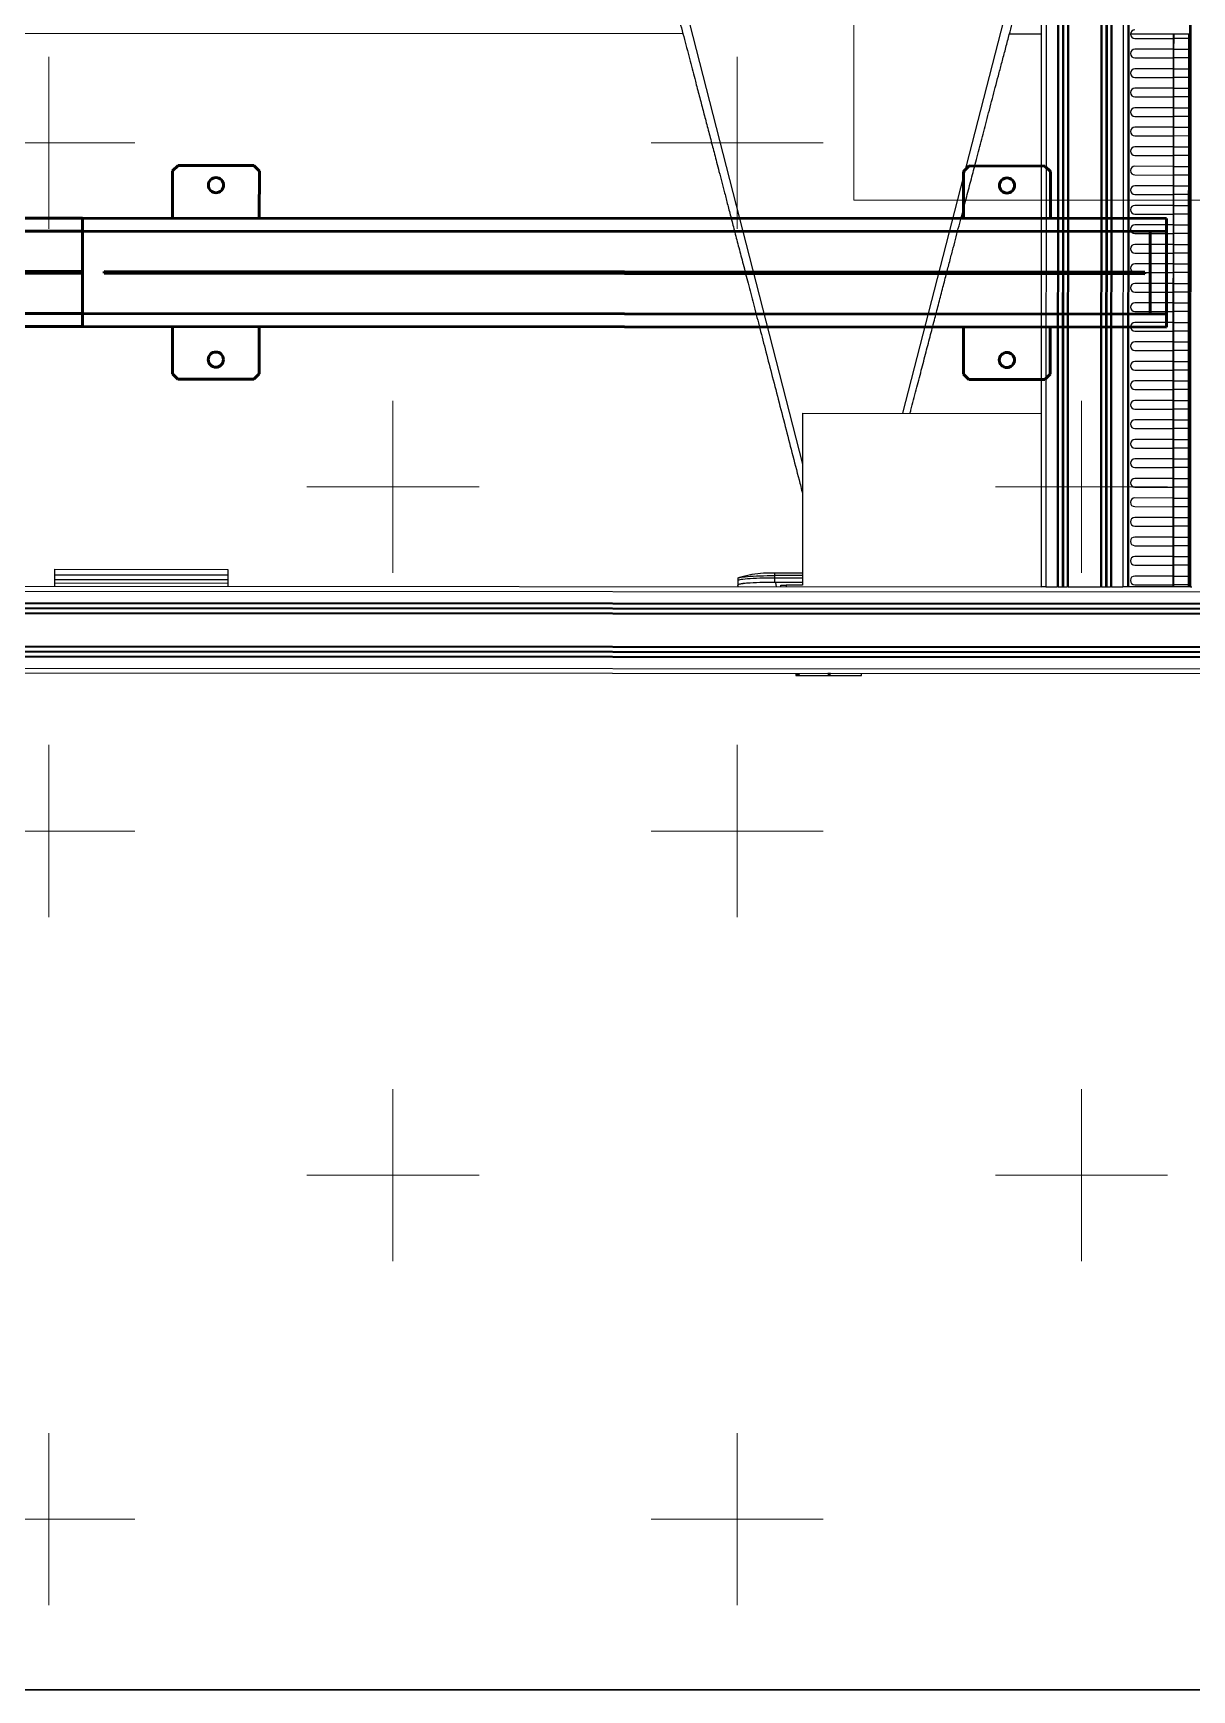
# Model space of a CAD drawing. Header units: millimetres. Extents: x 845401 to 948039, y 511594 to 550263.
# Drawn here: x 920748 to 921817, y 534438 to 535966 of the extents above; entities that cross this region are included whole.
import ezdxf

# ---------------------------------------------------------------- set-up
doc = ezdxf.new("R2010")
doc.units = ezdxf.units.MM
doc.layers.add('00', color=7, linetype='Continuous')
for name, color, linetype, lineweight in [('A-剖-0.10mm.......SECT-L01', 255, 'Continuous', 18), ('可见 (ISO)', 7, 'Continuous', 50), ('物流设备', 7, 'Continuous', 5), ('粗实线', 7, 'Continuous', 30)]:
    doc.layers.add(name, color=color, linetype=linetype, lineweight=lineweight)

# ---------------------------------------------------------------- blocks, each defined once
blk = doc.blocks.new('*U100551')
at = {"color": 2}
blk.add_lwpolyline([(0, -630), (3411, -630), (3411, -830), (0, -830)], close=True, dxfattribs=at)
for tag, p in [('设备编号', (485.2, 55.3)), ('设备高度', (489.7, -155.6))]:
    blk.add_attdef(tag, p, '', height=100)
at = {"flags": 1}
blk.add_attdef('设备类型', (12414.7, -37.1), '', height=100, dxfattribs=at)
blk = doc.blocks.new('装车区五面扫俯视图20210323')
at = {"color": 7, "linetype": 'Continuous', "lineweight": 25}
for p, q in [((144184, 86474.9), (144184, 84114.9)), ((144188.5, 86474.9), (144188.5, 84114.9)), ((144198.9, 86474.9), (144198.9, 84114.9)), ((144199.9, 86474.9), (144199.9, 84114.9)), ((144203.5, 86474.9), (144203.5, 84114.9)), ((144204, 86474.9), (144204, 84114.9)), ((144204.6, 86474.9), (144204.6, 84114.9)), ((144208.1, 86474.9), (144208.1, 84114.9)), ((144209.1, 86474.9), (144209.1, 84114.9)), ((144238.9, 86474.9), (144238.9, 84114.9)), ((144239.9, 86474.9), (144239.9, 84114.9)), ((144243.5, 86474.9), (144243.5, 84114.9)), ((144244, 86474.9), (144244, 84114.9)), ((144244.6, 86474.9), (144244.6, 84114.9)), ((144248.1, 86474.9), (144248.1, 84114.9)), ((144249.1, 86474.9), (144249.1, 84114.9)), ((144259.5, 86474.9), (144259.5, 84114.9)), ((144264, 84114.9), (144264, 86474.9)), ((144264.8, 86474.9), (144264.8, 84114.9)), ((144321, 84114.9), (144321, 86474.9)), ((144321.8, 86474.9), (144321.8, 84114.9)), ((143804.8, 84848.2), (143964, 84227.9)), ((144184, 84773.4), (144056.1, 84274.9)), ((143853.5, 84624.9), (142524, 84624.9)), ((144184, 84624.9), (144154.6, 84624.9)), ((144321, 84624.9), (144266.4, 84624.9)), ((144320, 84620.9), (144320, 84624.9)), ((144270.4, 84620.9), (144305.9, 84620.9)), ((144305.9, 84610.9), (144270.4, 84610.9)), ((144305.9, 84610.9), (144305.9, 84620.9)), ((144305.9, 84620.9), (144306.1, 84620.9)), ((144306.1, 84610.9), (144305.9, 84610.9)), ((144306.1, 84620.9), (144306.1, 84610.9)), ((144320, 84620.9), (144306.1, 84620.9)), ((144306.1, 84610.9), (144320, 84610.9)), ((144320, 84610.9), (144320, 84620.9)), ((144321, 84620.9), (144320, 84620.9)), ((144320, 84602.9), (144320, 84610.9)), ((144320, 84610.9), (144321, 84610.9)), ((144270.4, 84602.9), (144305.9, 84602.9)), ((144305.9, 84592.9), (144270.4, 84592.9)), ((144305.9, 84592.9), (144305.9, 84602.9)), ((144305.9, 84602.9), (144306.1, 84602.9)), ((144306.1, 84592.9), (144305.9, 84592.9)), ((144306.1, 84602.9), (144306.1, 84592.9)), ((144320, 84602.9), (144306.1, 84602.9)), ((144306.1, 84592.9), (144320, 84592.9)), ((144320, 84592.9), (144320, 84602.9)), ((144321, 84602.9), (144320, 84602.9)), ((144320, 84584.9), (144320, 84592.9)), ((144320, 84592.9), (144321, 84592.9)), ((144270.4, 84584.9), (144305.9, 84584.9)), ((144305.9, 84574.9), (144305.9, 84584.9)), ((144305.9, 84584.9), (144306.1, 84584.9)), ((144306.1, 84584.9), (144306.1, 84574.9)), ((144320, 84584.9), (144306.1, 84584.9)), ((144320, 84574.9), (144320, 84584.9)), ((144321, 84584.9), (144320, 84584.9)), ((144305.9, 84574.9), (144270.4, 84574.9)), ((144270.4, 84566.9), (144305.9, 84566.9)), ((144306.1, 84574.9), (144305.9, 84574.9)), ((144305.9, 84556.9), (144305.9, 84566.9)), ((144305.9, 84566.9), (144306.1, 84566.9)), ((144306.1, 84574.9), (144320, 84574.9)), ((144306.1, 84566.9), (144306.1, 84556.9)), ((144320, 84566.9), (144306.1, 84566.9)), ((144320, 84566.9), (144320, 84574.9)), ((144320, 84574.9), (144321, 84574.9)), ((144320, 84556.9), (144320, 84566.9)), ((144321, 84566.9), (144320, 84566.9)), ((144305.9, 84556.9), (144270.4, 84556.9)), ((144270.4, 84548.9), (144305.9, 84548.9)), ((144306.1, 84556.9), (144305.9, 84556.9)), ((144305.9, 84538.9), (144305.9, 84548.9)), ((144305.9, 84548.9), (144306.1, 84548.9)), ((144306.1, 84556.9), (144320, 84556.9)), ((144306.1, 84548.9), (144306.1, 84538.9)), ((144320, 84548.9), (144306.1, 84548.9)), ((144320, 84548.9), (144320, 84556.9)), ((144320, 84556.9), (144321, 84556.9)), ((144320, 84538.9), (144320, 84548.9)), ((144321, 84548.9), (144320, 84548.9)), ((144305.9, 84538.9), (144270.4, 84538.9)), ((144270.4, 84530.9), (144305.9, 84530.9)), ((144306.1, 84538.9), (144305.9, 84538.9)), ((144305.9, 84520.9), (144305.9, 84530.9)), ((144305.9, 84530.9), (144306.1, 84530.9)), ((144306.1, 84538.9), (144320, 84538.9)), ((144306.1, 84530.9), (144306.1, 84520.9)), ((144320, 84530.9), (144306.1, 84530.9)), ((144320, 84530.9), (144320, 84538.9)), ((144320, 84538.9), (144321, 84538.9)), ((144320, 84520.9), (144320, 84530.9)), ((144321, 84530.9), (144320, 84530.9)), ((144305.9, 84520.9), (144270.4, 84520.9)), ((144306.1, 84520.9), (144305.9, 84520.9)), ((144306.1, 84520.9), (144320, 84520.9)), ((144320, 84512.9), (144320, 84520.9)), ((144320, 84520.9), (144321, 84520.9)), ((144270.4, 84512.9), (144305.9, 84512.9)), ((144305.9, 84502.9), (144270.4, 84502.9)), ((144305.9, 84502.9), (144305.9, 84512.9)), ((144305.9, 84512.9), (144306.1, 84512.9)), ((144306.1, 84502.9), (144305.9, 84502.9)), ((144306.1, 84512.9), (144306.1, 84502.9)), ((144320, 84512.9), (144306.1, 84512.9)), ((144306.1, 84502.9), (144320, 84502.9)), ((144320, 84502.9), (144320, 84512.9)), ((144321, 84512.9), (144320, 84512.9)), ((144320, 84494.9), (144320, 84502.9)), ((144320, 84502.9), (144321, 84502.9)), ((144270.4, 84494.9), (144305.9, 84494.9)), ((144305.9, 84484.9), (144270.4, 84484.9)), ((144305.9, 84484.9), (144305.9, 84494.9)), ((144305.9, 84494.9), (144306.1, 84494.9)), ((144306.1, 84484.9), (144305.9, 84484.9)), ((144306.1, 84494.9), (144306.1, 84484.9)), ((144320, 84494.9), (144306.1, 84494.9)), ((144306.1, 84484.9), (144320, 84484.9)), ((144320, 84484.9), (144320, 84494.9)), ((144321, 84494.9), (144320, 84494.9)), ((144320, 84476.9), (144320, 84484.9)), ((144320, 84484.9), (144321, 84484.9)), ((144270.4, 84476.9), (144305.9, 84476.9)), ((144305.9, 84466.9), (144305.9, 84476.9)), ((144305.9, 84476.9), (144306.1, 84476.9)), ((144306.1, 84476.9), (144306.1, 84466.9)), ((144320, 84476.9), (144306.1, 84476.9)), ((144320, 84466.9), (144320, 84476.9)), ((144321, 84476.9), (144320, 84476.9)), ((144305.9, 84466.9), (144270.4, 84466.9)), ((144270.4, 84458.9), (144305.9, 84458.9)), ((144306.1, 84466.9), (144305.9, 84466.9)), ((144305.9, 84448.9), (144305.9, 84458.9)), ((144305.9, 84458.9), (144306.1, 84458.9)), ((144306.1, 84466.9), (144320, 84466.9)), ((144306.1, 84458.9), (144306.1, 84448.9)), ((144320, 84458.9), (144306.1, 84458.9)), ((144320, 84458.9), (144320, 84466.9)), ((144320, 84466.9), (144321, 84466.9)), ((144320, 84448.9), (144320, 84458.9)), ((144321, 84458.9), (144320, 84458.9)), ((144305.9, 84448.9), (144270.4, 84448.9)), ((144270.4, 84440.9), (144305.9, 84440.9)), ((144306.1, 84448.9), (144305.9, 84448.9)), ((144305.9, 84430.9), (144305.9, 84440.9)), ((144305.9, 84440.9), (144306.1, 84440.9)), ((144306.1, 84448.9), (144320, 84448.9)), ((144306.1, 84440.9), (144306.1, 84430.9)), ((144320, 84440.9), (144306.1, 84440.9)), ((144320, 84440.9), (144320, 84448.9)), ((144320, 84448.9), (144321, 84448.9)), ((144320, 84430.9), (144320, 84440.9)), ((144321, 84440.9), (144320, 84440.9)), ((144305.9, 84430.9), (144270.4, 84430.9)), ((144270.4, 84422.9), (144305.9, 84422.9)), ((144306.1, 84430.9), (144305.9, 84430.9)), ((144305.9, 84412.9), (144305.9, 84422.9)), ((144305.9, 84422.9), (144306.1, 84422.9)), ((144306.1, 84430.9), (144320, 84430.9)), ((144306.1, 84422.9), (144306.1, 84412.9)), ((144320, 84422.9), (144306.1, 84422.9)), ((144320, 84422.9), (144320, 84430.9)), ((144320, 84430.9), (144321, 84430.9)), ((144320, 84412.9), (144320, 84422.9)), ((144321, 84422.9), (144320, 84422.9)), ((144305.9, 84412.9), (144270.4, 84412.9)), ((144306.1, 84412.9), (144305.9, 84412.9)), ((144306.1, 84412.9), (144320, 84412.9)), ((144320, 84404.9), (144320, 84412.9)), ((144320, 84412.9), (144321, 84412.9)), ((144270.4, 84404.9), (144305.9, 84404.9)), ((144305.9, 84394.9), (144270.4, 84394.9)), ((144305.9, 84394.9), (144305.9, 84404.9)), ((144305.9, 84404.9), (144306.1, 84404.9)), ((144306.1, 84394.9), (144305.9, 84394.9)), ((144306.1, 84404.9), (144306.1, 84394.9)), ((144320, 84404.9), (144306.1, 84404.9)), ((144306.1, 84394.9), (144320, 84394.9)), ((144320, 84394.9), (144320, 84404.9)), ((144321, 84404.9), (144320, 84404.9)), ((144320, 84386.9), (144320, 84394.9)), ((144320, 84394.9), (144321, 84394.9)), ((144270.4, 84386.9), (144305.9, 84386.9)), ((144305.9, 84376.9), (144270.4, 84376.9)), ((144305.9, 84376.9), (144305.9, 84386.9)), ((144305.9, 84386.9), (144306.1, 84386.9)), ((144306.1, 84376.9), (144305.9, 84376.9)), ((144306.1, 84386.9), (144306.1, 84376.9)), ((144320, 84386.9), (144306.1, 84386.9)), ((144306.1, 84376.9), (144320, 84376.9)), ((144320, 84376.9), (144320, 84386.9)), ((144321, 84386.9), (144320, 84386.9)), ((144320, 84368.9), (144320, 84376.9)), ((144320, 84376.9), (144321, 84376.9)), ((144270.4, 84368.9), (144305.9, 84368.9)), ((144305.9, 84358.9), (144305.9, 84368.9)), ((144305.9, 84368.9), (144306.1, 84368.9)), ((144306.1, 84368.9), (144306.1, 84358.9)), ((144320, 84368.9), (144306.1, 84368.9)), ((144320, 84358.9), (144320, 84368.9)), ((144321, 84368.9), (144320, 84368.9)), ((144305.9, 84358.9), (144270.4, 84358.9)), ((144270.4, 84350.9), (144305.9, 84350.9)), ((144306.1, 84358.9), (144305.9, 84358.9)), ((144305.9, 84340.9), (144305.9, 84350.9)), ((144305.9, 84350.9), (144306.1, 84350.9)), ((144306.1, 84358.9), (144320, 84358.9)), ((144306.1, 84350.9), (144306.1, 84340.9)), ((144320, 84350.9), (144306.1, 84350.9)), ((144320, 84350.9), (144320, 84358.9)), ((144320, 84358.9), (144321, 84358.9)), ((144320, 84340.9), (144320, 84350.9)), ((144321, 84350.9), (144320, 84350.9)), ((144305.9, 84340.9), (144270.4, 84340.9)), ((144270.4, 84332.9), (144305.9, 84332.9)), ((144306.1, 84340.9), (144305.9, 84340.9)), ((144305.9, 84322.9), (144305.9, 84332.9)), ((144305.9, 84332.9), (144306.1, 84332.9)), ((144306.1, 84340.9), (144320, 84340.9)), ((144306.1, 84332.9), (144306.1, 84322.9)), ((144320, 84332.9), (144306.1, 84332.9)), ((144320, 84332.9), (144320, 84340.9)), ((144320, 84340.9), (144321, 84340.9)), ((144320, 84322.9), (144320, 84332.9)), ((144321, 84332.9), (144320, 84332.9)), ((144305.9, 84322.9), (144270.4, 84322.9)), ((144306.1, 84322.9), (144305.9, 84322.9)), ((144306.1, 84322.9), (144320, 84322.9)), ((144320, 84314.9), (144320, 84322.9)), ((144320, 84322.9), (144321, 84322.9)), ((144270.4, 84314.9), (144305.9, 84314.9)), ((144305.9, 84304.9), (144270.4, 84304.9)), ((144305.9, 84304.9), (144305.9, 84314.9)), ((144305.9, 84314.9), (144306.1, 84314.9)), ((144306.1, 84304.9), (144305.9, 84304.9)), ((144306.1, 84314.9), (144306.1, 84304.9)), ((144320, 84314.9), (144306.1, 84314.9)), ((144306.1, 84304.9), (144320, 84304.9)), ((144320, 84304.9), (144320, 84314.9)), ((144321, 84314.9), (144320, 84314.9)), ((144320, 84296.9), (144320, 84304.9)), ((144320, 84304.9), (144321, 84304.9)), ((144270.4, 84296.9), (144305.9, 84296.9)), ((144305.9, 84286.9), (144270.4, 84286.9)), ((144305.9, 84286.9), (144305.9, 84296.9)), ((144305.9, 84296.9), (144306.1, 84296.9)), ((144306.1, 84286.9), (144305.9, 84286.9)), ((144306.1, 84296.9), (144306.1, 84286.9)), ((144320, 84296.9), (144306.1, 84296.9)), ((144306.1, 84286.9), (144320, 84286.9)), ((144320, 84286.9), (144320, 84296.9)), ((144321, 84296.9), (144320, 84296.9)), ((144320, 84278.9), (144320, 84286.9)), ((144320, 84286.9), (144321, 84286.9)), ((143964, 84274.9), (143964, 84116.4)), ((143964, 84274.9), (144184, 84274.9)), ((144270.4, 84278.9), (144305.9, 84278.9)), ((144305.9, 84268.9), (144305.9, 84278.9)), ((144305.9, 84278.9), (144306.1, 84278.9)), ((144306.1, 84278.9), (144306.1, 84268.9)), ((144320, 84278.9), (144306.1, 84278.9)), ((144320, 84268.9), (144320, 84278.9)), ((144321, 84278.9), (144320, 84278.9)), ((144305.9, 84268.9), (144270.4, 84268.9)), ((144270.4, 84260.9), (144305.9, 84260.9)), ((144306.1, 84268.9), (144305.9, 84268.9)), ((144305.9, 84250.9), (144305.9, 84260.9)), ((144305.9, 84260.9), (144306.1, 84260.9)), ((144306.1, 84268.9), (144320, 84268.9)), ((144306.1, 84260.9), (144306.1, 84250.9)), ((144320, 84260.9), (144306.1, 84260.9)), ((144320, 84260.9), (144320, 84268.9)), ((144320, 84268.9), (144321, 84268.9)), ((144320, 84250.9), (144320, 84260.9)), ((144321, 84260.9), (144320, 84260.9)), ((144305.9, 84250.9), (144270.4, 84250.9)), ((144270.4, 84242.9), (144305.9, 84242.9)), ((144306.1, 84250.9), (144305.9, 84250.9)), ((144305.9, 84232.9), (144305.9, 84242.9)), ((144305.9, 84242.9), (144306.1, 84242.9)), ((144306.1, 84250.9), (144320, 84250.9)), ((144306.1, 84242.9), (144306.1, 84232.9)), ((144320, 84242.9), (144306.1, 84242.9)), ((144320, 84242.9), (144320, 84250.9)), ((144320, 84250.9), (144321, 84250.9)), ((144320, 84232.9), (144320, 84242.9)), ((144321, 84242.9), (144320, 84242.9)), ((144305.9, 84232.9), (144270.4, 84232.9)), ((144270.4, 84224.9), (144305.9, 84224.9)), ((144306.1, 84232.9), (144305.9, 84232.9)), ((144305.9, 84214.9), (144305.9, 84224.9)), ((144305.9, 84224.9), (144306.1, 84224.9)), ((144306.1, 84232.9), (144320, 84232.9)), ((144306.1, 84224.9), (144306.1, 84214.9)), ((144320, 84224.9), (144306.1, 84224.9)), ((144320, 84224.9), (144320, 84232.9)), ((144320, 84232.9), (144321, 84232.9)), ((144320, 84214.9), (144320, 84224.9)), ((144321, 84224.9), (144320, 84224.9)), ((144305.9, 84214.9), (144270.4, 84214.9)), ((144306.1, 84214.9), (144305.9, 84214.9)), ((144306.1, 84214.9), (144320, 84214.9)), ((144320, 84206.9), (144320, 84214.9)), ((144320, 84214.9), (144321, 84214.9)), ((144270.4, 84206.9), (144305.9, 84206.9)), ((144305.9, 84196.9), (144270.4, 84196.9)), ((144305.9, 84196.9), (144305.9, 84206.9)), ((144305.9, 84206.9), (144306.1, 84206.9)), ((144306.1, 84196.9), (144305.9, 84196.9)), ((144306.1, 84206.9), (144306.1, 84196.9)), ((144320, 84206.9), (144306.1, 84206.9)), ((144306.1, 84196.9), (144320, 84196.9)), ((144320, 84196.9), (144320, 84206.9)), ((144321, 84206.9), (144320, 84206.9)), ((144320, 84188.9), (144320, 84196.9)), ((144320, 84196.9), (144321, 84196.9)), ((144270.4, 84188.9), (144305.9, 84188.9)), ((144305.9, 84178.9), (144270.4, 84178.9)), ((144305.9, 84178.9), (144305.9, 84188.9)), ((144305.9, 84188.9), (144306.1, 84188.9)), ((144306.1, 84178.9), (144305.9, 84178.9)), ((144306.1, 84188.9), (144306.1, 84178.9)), ((144320, 84188.9), (144306.1, 84188.9)), ((144306.1, 84178.9), (144320, 84178.9)), ((144320, 84178.9), (144320, 84188.9)), ((144321, 84188.9), (144320, 84188.9)), ((144320, 84170.9), (144320, 84178.9)), ((144320, 84178.9), (144321, 84178.9)), ((144270.4, 84170.9), (144305.9, 84170.9)), ((144305.9, 84160.9), (144305.9, 84170.9)), ((144305.9, 84170.9), (144306.1, 84170.9)), ((144306.1, 84170.9), (144306.1, 84160.9)), ((144320, 84170.9), (144306.1, 84170.9)), ((144320, 84160.9), (144320, 84170.9)), ((144321, 84170.9), (144320, 84170.9)), ((144305.9, 84160.9), (144270.4, 84160.9)), ((144270.4, 84152.9), (144305.9, 84152.9)), ((144306.1, 84160.9), (144305.9, 84160.9)), ((144305.9, 84142.9), (144305.9, 84152.9)), ((144305.9, 84152.9), (144306.1, 84152.9)), ((144306.1, 84160.9), (144320, 84160.9)), ((144306.1, 84152.9), (144306.1, 84142.9)), ((144320, 84152.9), (144306.1, 84152.9)), ((144320, 84152.9), (144320, 84160.9)), ((144320, 84160.9), (144321, 84160.9)), ((144320, 84142.9), (144320, 84152.9)), ((144321, 84152.9), (144320, 84152.9)), ((144305.9, 84142.9), (144270.4, 84142.9)), ((144270.4, 84134.9), (144305.9, 84134.9)), ((144306.1, 84142.9), (144305.9, 84142.9)), ((144305.9, 84124.9), (144305.9, 84134.9)), ((144305.9, 84134.9), (144306.1, 84134.9)), ((144306.1, 84142.9), (144320, 84142.9)), ((144306.1, 84134.9), (144306.1, 84124.9)), ((144320, 84134.9), (144306.1, 84134.9)), ((144320, 84134.9), (144320, 84142.9)), ((144320, 84142.9), (144321, 84142.9)), ((144320, 84124.9), (144320, 84134.9)), ((144321, 84134.9), (144320, 84134.9)), ((143274, 84130.6), (143434, 84130.6)), ((143274, 84130.6), (143274, 84125.6)), ((143274, 84125.6), (143434, 84125.6)), ((143274, 84125.6), (143274, 84121.2)), ((143274, 84121.2), (143434, 84121.2)), ((143274, 84121.2), (143274, 84118)), ((143274, 84118), (143434, 84118)), ((143274, 84118), (143274, 84114.9)), ((143434, 84130.6), (143434, 84125.6)), ((143434, 84125.6), (143434, 84121.2)), ((143434, 84121.2), (143434, 84118)), ((143434, 84118), (143434, 84114.9)), ((143904.5, 84122.8), (143904.5, 84120.5)), ((143904.5, 84120.5), (143904.5, 84116.5)), ((143917.4, 84126.2), (143905.9, 84123.4)), ((143939, 84118.8), (143938.1, 84118.8)), ((143938.5, 84125.1), (143938.5, 84127.3)), ((143964, 84127.3), (143938.5, 84127.3)), ((143938.5, 84122.8), (143938.5, 84125.1)), ((143964, 84125.1), (143938.5, 84125.1)), ((143964, 84122.8), (143938.5, 84122.8)), ((143938.5, 84118.8), (143938.5, 84122.8)), ((143964, 84118.8), (143938.5, 84118.8)), ((143964, 84118.8), (143939, 84118.8)), ((144305.9, 84124.9), (144270.4, 84124.9)), ((144270.4, 84116.9), (144305.9, 84116.9)), ((144306.1, 84124.9), (144305.9, 84124.9)), ((144305.9, 84114.9), (144305.9, 84116.9)), ((144305.9, 84116.9), (144306.1, 84116.9)), ((144306.1, 84124.9), (144320, 84124.9)), ((144306.1, 84116.9), (144306.1, 84114.9)), ((144320, 84116.9), (144306.1, 84116.9)), ((144320, 84116.9), (144320, 84124.9)), ((144320, 84124.9), (144321, 84124.9)), ((144320, 84114.9), (144320, 84116.9)), ((144321, 84116.9), (144320, 84116.9)), ((142524, 84114.9), (144184, 84114.9)), ((142524, 84110.4), (145484, 84110.4)), ((143904.5, 84116.5), (143904.5, 84114.9)), ((143904.5, 84116.4), (143904.5, 84114.9)), ((143944, 84114.9), (143944, 84116.4)), ((143944, 84116.4), (143949, 84116.4)), ((143949, 84116.4), (143949, 84114.9)), ((143964, 84116.4), (143949, 84116.4)), ((144188.5, 84114.9), (144184, 84114.9)), ((144188.5, 84114.9), (144198.9, 84114.9)), ((144199.9, 84114.9), (144198.9, 84114.9)), ((144199.9, 84114.9), (144208.1, 84114.9)), ((144209.1, 84114.9), (144208.1, 84114.9)), ((144209.1, 84114.9), (144238.9, 84114.9)), ((144239.9, 84114.9), (144238.9, 84114.9)), ((144239.9, 84114.9), (144248.1, 84114.9)), ((144249.1, 84114.9), (144248.1, 84114.9)), ((144249.1, 84114.9), (144259.5, 84114.9)), ((144264, 84114.9), (144259.5, 84114.9)), ((144264.8, 84114.9), (144264, 84114.9)), ((144305.9, 84114.9), (144264.8, 84114.9)), ((144306.1, 84114.9), (144305.9, 84114.9)), ((144320, 84114.9), (144306.1, 84114.9)), ((144321, 84114.9), (144320, 84114.9)), ((144321.8, 84114.9), (144321, 84114.9)), ((144321.8, 84114.9), (144323.2, 84114.9)), ((142524, 84100), (145484, 84100)), ((142524, 84099), (145484, 84099)), ((142524, 84095.4), (145484, 84095.4)), ((142524, 84094.9), (145484, 84094.9)), ((142524, 84094.4), (145484, 84094.4)), ((142524, 84090.8), (145484, 84090.8)), ((142524, 84089.8), (145484, 84089.8)), ((142524, 84060), (145484, 84060)), ((142524, 84059), (145484, 84059)), ((142524, 84055.4), (145484, 84055.4)), ((142524, 84054.9), (145484, 84054.9)), ((142524, 84054.4), (145484, 84054.4)), ((142524, 84050.8), (145484, 84050.8)), ((142524, 84049.8), (145484, 84049.8)), ((142524, 84039.4), (145484, 84039.4)), ((142524, 84034.9), (145484, 84034.9)), ((143957.9, 84034.9), (143957.9, 84033)), ((143957.9, 84033), (144018.5, 84033)), ((144018.5, 84033), (144018.5, 84034.9))]:
    blk.add_line(p, q, dxfattribs=at)
at = {"color": 8, "linetype": 'Continuous', "lineweight": 25}
for p, q in [((144305.9, 84620.9), (144305.9, 84624.9)), ((144306.1, 84624.9), (144306.1, 84620.9)), ((144305.9, 84602.9), (144305.9, 84610.9)), ((144306.1, 84610.9), (144306.1, 84602.9)), ((144305.9, 84584.9), (144305.9, 84592.9)), ((144306.1, 84592.9), (144306.1, 84584.9)), ((144305.9, 84566.9), (144305.9, 84574.9)), ((144306.1, 84574.9), (144306.1, 84566.9)), ((144305.9, 84548.9), (144305.9, 84556.9)), ((144306.1, 84556.9), (144306.1, 84548.9)), ((144305.9, 84530.9), (144305.9, 84538.9)), ((144306.1, 84538.9), (144306.1, 84530.9)), ((144305.9, 84512.9), (144305.9, 84520.9)), ((144306.1, 84520.9), (144306.1, 84512.9)), ((144305.9, 84494.9), (144305.9, 84502.9)), ((144306.1, 84502.9), (144306.1, 84494.9)), ((144305.9, 84476.9), (144305.9, 84484.9)), ((144306.1, 84484.9), (144306.1, 84476.9)), ((144305.9, 84458.9), (144305.9, 84466.9)), ((144306.1, 84466.9), (144306.1, 84458.9)), ((144305.9, 84440.9), (144305.9, 84448.9)), ((144306.1, 84448.9), (144306.1, 84440.9)), ((144305.9, 84422.9), (144305.9, 84430.9)), ((144306.1, 84430.9), (144306.1, 84422.9)), ((144305.9, 84404.9), (144305.9, 84412.9)), ((144306.1, 84412.9), (144306.1, 84404.9)), ((144305.9, 84386.9), (144305.9, 84394.9)), ((144306.1, 84394.9), (144306.1, 84386.9)), ((144305.9, 84368.9), (144305.9, 84376.9)), ((144306.1, 84376.9), (144306.1, 84368.9)), ((144305.9, 84350.9), (144305.9, 84358.9)), ((144306.1, 84358.9), (144306.1, 84350.9)), ((144305.9, 84332.9), (144305.9, 84340.9)), ((144306.1, 84340.9), (144306.1, 84332.9)), ((144305.9, 84314.9), (144305.9, 84322.9)), ((144306.1, 84322.9), (144306.1, 84314.9)), ((144305.9, 84296.9), (144305.9, 84304.9)), ((144306.1, 84304.9), (144306.1, 84296.9)), ((144305.9, 84278.9), (144305.9, 84286.9)), ((144306.1, 84286.9), (144306.1, 84278.9)), ((144305.9, 84260.9), (144305.9, 84268.9)), ((144306.1, 84268.9), (144306.1, 84260.9)), ((144305.9, 84242.9), (144305.9, 84250.9)), ((144306.1, 84250.9), (144306.1, 84242.9)), ((144305.9, 84224.9), (144305.9, 84232.9)), ((144306.1, 84232.9), (144306.1, 84224.9)), ((144305.9, 84206.9), (144305.9, 84214.9)), ((144306.1, 84214.9), (144306.1, 84206.9)), ((144305.9, 84188.9), (144305.9, 84196.9)), ((144306.1, 84196.9), (144306.1, 84188.9)), ((144305.9, 84170.9), (144305.9, 84178.9)), ((144306.1, 84178.9), (144306.1, 84170.9)), ((144305.9, 84152.9), (144305.9, 84160.9)), ((144306.1, 84160.9), (144306.1, 84152.9)), ((144305.9, 84134.9), (144305.9, 84142.9)), ((144306.1, 84142.9), (144306.1, 84134.9)), ((143939, 84118.8), (143939.7, 84114.9)), ((144305.9, 84116.9), (144305.9, 84124.9)), ((144306.1, 84124.9), (144306.1, 84116.9)), ((143904.8, 84114.9), (143904.5, 84116.4))]:
    blk.add_line(p, q, dxfattribs=at)
at = {"color": 7, "linetype": 'Continuous', "lineweight": 25, "flags": 128}
for points in [[(143904.5, 84122.8), (143904.7, 84123), (143905.3, 84123.2), (143906.2, 84123.5), (143907.5, 84123.7), (143909.1, 84123.9), (143911, 84124.1), (143913.3, 84124.3), (143915.8, 84124.5), (143918.5, 84124.7), (143921.5, 84124.8), (143924.7, 84124.9), (143928, 84125), (143931.5, 84125.1), (143935, 84125.1), (143938.5, 84125.1)], [(143938.5, 84122.8), (143935, 84122.8), (143931.5, 84122.8), (143928, 84122.7), (143924.7, 84122.6), (143921.5, 84122.5), (143918.5, 84122.4), (143915.8, 84122.2), (143913.3, 84122), (143911, 84121.9), (143909.1, 84121.6), (143907.5, 84121.4), (143906.2, 84121.2), (143905.3, 84121), (143904.7, 84120.7), (143904.5, 84120.5)], [(143938.5, 84122.8), (143935, 84122.8), (143931.5, 84122.8), (143928, 84122.7), (143924.7, 84122.6), (143921.5, 84122.5), (143918.5, 84122.4), (143915.8, 84122.2), (143913.3, 84122), (143911, 84121.9), (143909.1, 84121.6), (143907.5, 84121.4), (143906.2, 84121.2), (143905.3, 84121), (143904.7, 84120.7), (143904.5, 84120.5)], [(143938.5, 84118.8), (143935, 84118.8), (143931.5, 84118.8), (143928, 84118.7), (143924.7, 84118.6), (143921.5, 84118.5), (143918.5, 84118.4), (143915.8, 84118.2), (143913.3, 84118.1), (143911, 84117.9), (143909.1, 84117.7), (143907.5, 84117.4), (143906.2, 84117.2), (143905.3, 84117), (143904.7, 84116.7), (143904.5, 84116.5)], [(143959.9, 84034.1), (143960.4, 84034.1), (143960.8, 84034.1), (143961.1, 84034.1), (143961.2, 84034), (143961.1, 84034), (143960.8, 84034), (143960.4, 84034), (143959.9, 84034), (143959.5, 84034), (143959, 84034), (143958.8, 84034), (143958.7, 84034), (143958.8, 84034.1), (143959, 84034.1), (143959.5, 84034.1), (143959.9, 84034.1)], [(143988.6, 84034.8), (143989.1, 84034.8), (143989.5, 84034.8), (143989.8, 84034.8), (143989.9, 84034.7), (143989.8, 84034.7), (143989.5, 84034.7), (143989.1, 84034.7), (143988.6, 84034.7), (143988.2, 84034.7), (143987.7, 84034.7), (143987.5, 84034.7), (143987.4, 84034.7), (143987.5, 84034.8), (143987.7, 84034.8), (143988.2, 84034.8), (143988.6, 84034.8)], [(143988.6, 84033.4), (143989.1, 84033.4), (143989.5, 84033.4), (143989.8, 84033.4), (143989.9, 84033.3), (143989.8, 84033.3), (143989.5, 84033.3), (143989.1, 84033.3), (143988.6, 84033.3), (143988.2, 84033.3), (143987.7, 84033.3), (143987.5, 84033.3), (143987.4, 84033.3), (143987.5, 84033.4), (143987.7, 84033.4), (143988.2, 84033.4), (143988.6, 84033.4)]]:
    blk.add_lwpolyline(points, dxfattribs=at)
at = {"color": 7, "linetype": 'Continuous', "lineweight": 25}
for centre, radius, start, end in [((144270.4, 84624.9), 4, 90, 270), ((144270.4, 84606.9), 4, 90, 270), ((144270.4, 84588.9), 4, 90, 270), ((144270.4, 84570.9), 4, 90, 270), ((144270.4, 84552.9), 4, 90, 270), ((144270.4, 84534.9), 4, 90, 270), ((144270.4, 84516.9), 4, 90, 270), ((144270.4, 84498.9), 4, 90, 270), ((144270.4, 84480.9), 4, 90, 270), ((144270.4, 84462.9), 4, 90, 270), ((144270.4, 84444.9), 4, 90, 270), ((144270.4, 84426.9), 4, 90, 270), ((144270.4, 84408.9), 4, 90, 270), ((144270.4, 84390.9), 4, 90, 270), ((144270.4, 84372.9), 4, 90, 270), ((144270.4, 84354.9), 4, 90, 270), ((144270.4, 84336.9), 4, 90, 270), ((144270.4, 84318.9), 4, 90, 270), ((144270.4, 84300.9), 4, 90, 270), ((144270.4, 84282.9), 4, 90, 270), ((144270.4, 84264.9), 4, 90, 270), ((144270.4, 84246.9), 4, 90, 270), ((144270.4, 84228.9), 4, 90, 270), ((144270.4, 84210.9), 4, 90, 270), ((144270.4, 84192.9), 4, 90, 270), ((144270.4, 84174.9), 4, 90, 270), ((144270.4, 84156.9), 4, 90, 270), ((144270.4, 84138.9), 4, 90, 270), ((143935, 83993.3), 134.1, 88.4719, 97.5198), ((144270.4, 84120.9), 4, 90, 270)]:
    blk.add_arc(centre, radius, start, end, dxfattribs=at)
for points, knots in [([(143825.2, 84731.6), (143825.6, 84729.9), (143826.5, 84726.7), (143827.8, 84721.7), (143829.1, 84716.9), (143830.4, 84712.3), (143831.6, 84707.8), (143832.8, 84703.2), (143834, 84698.6), (143835.3, 84693.8), (143836.5, 84689.3), (143837.6, 84685.2), (143838.5, 84681.5), (143839.5, 84678.1), (143840.4, 84674.6), (143841.3, 84671), (143842.4, 84667.1), (143843.9, 84661.1), (143846.2, 84652.5), (143849.1, 84641.5), (143852, 84630.5), (143854.8, 84620), (143857.5, 84609.9), (143860, 84600), (143862.5, 84590.6), (143865.3, 84579.9), (143868.5, 84567.8), (143872, 84554.5), (143874.9, 84543.3), (143877.3, 84534.4), (143879.1, 84527.5), (143880.8, 84520.7), (143882.7, 84513.8), (143884.6, 84506.2), (143886.9, 84497.6), (143889.4, 84488.1), (143892.1, 84477.8), (143894.9, 84466.7), (143898.1, 84454.6), (143901.5, 84441.5), (143905.2, 84427.4), (143909.3, 84411.7), (143913.8, 84394.4), (143918.7, 84375.5), (143924, 84355.3), (143929.5, 84333.9), (143935.4, 84311.3), (143941.6, 84287.4), (143947.9, 84263.1), (143954.3, 84238.3), (143959.7, 84217.7), (143962.9, 84205.1), (143964, 84200.9)], [0, 0, 0, 0, 0.024441, 0.047242, 0.06845, 0.088111, 0.106271, 0.122972, 0.14084, 0.156808, 0.170943, 0.183316, 0.192489, 0.200512, 0.208284, 0.216353, 0.224721, 0.233388, 0.255, 0.278276, 0.299069, 0.319098, 0.338091, 0.356087, 0.373121, 0.389228, 0.413013, 0.435889, 0.457972, 0.469692, 0.481189, 0.492467, 0.503544, 0.515706, 0.529769, 0.54573, 0.562025, 0.579907, 0.599372, 0.620418, 0.64304, 0.667234, 0.695417, 0.725463, 0.757368, 0.791129, 0.826743, 0.864209, 0.903526, 0.941194, 0.980419, 1, 1, 1, 1]), ([(144063.2, 84274.9), (144063.4, 84275.9), (144065.3, 84283.2), (144068.8, 84296.4), (144073.4, 84314.3), (144077.8, 84331.2), (144082, 84347.3), (144085.9, 84362.3), (144089.7, 84376.9), (144093.3, 84390.8), (144096.8, 84404.1), (144099.9, 84416.2), (144102.9, 84427.4), (144105.6, 84437.8), (144108.2, 84447.8), (144111.4, 84460.1), (144115.2, 84474.6), (144119.5, 84491), (144123.1, 84504.9), (144126.1, 84516.3), (144128.5, 84525.7), (144131, 84535.1), (144133.5, 84544.8), (144136.2, 84555), (144138.9, 84565.4), (144141.7, 84575.9), (144144.5, 84586.7), (144147.5, 84597.9), (144150.6, 84609.7), (144153.6, 84621.2), (144156.5, 84632.1), (144159.1, 84642.1), (144161.5, 84651.3), (144163.5, 84658.8), (144165, 84664.6), (144166.2, 84669.1), (144167, 84672), (144167.4, 84673.4), (144167.4, 84673.5)], [0, 0, 0, 0, 0.006894, 0.050918, 0.092804, 0.132541, 0.17012, 0.20553, 0.238759, 0.272512, 0.303647, 0.332155, 0.358028, 0.38194, 0.40528, 0.428093, 0.46855, 0.50725, 0.544208, 0.566827, 0.58875, 0.611105, 0.635039, 0.660664, 0.688093, 0.715715, 0.745152, 0.776438, 0.809591, 0.844659, 0.873957, 0.903433, 0.93098, 0.956526, 0.971554, 0.985782, 0.999209, 1, 1, 1, 1]), ([(143914.6, 84118.1), (143913.8, 84118.1), (143912.2, 84118), (143910.4, 84117.8), (143908.9, 84117.6), (143907.9, 84117.5), (143906.4, 84117.2), (143904.9, 84116.9), (143904.7, 84116.6), (143904.5, 84116.4)], [0, 0, 0, 0, 0.127762, 0.256597, 0.343076, 0.430037, 0.517498, 0.7532, 1, 1, 1, 1])]:
    blk.add_open_spline(points, degree=3, knots=knots, dxfattribs=at)
blk = doc.blocks.new('单件分离新结构核图')
at = {"layer": '可见 (ISO)'}
for p, q in [((4627139.6, 894496.6), (4627144.6, 894501.6)), ((4627214.6, 894501.6), (4627144.6, 894501.6)), ((4627214.6, 894501.6), (4627219.6, 894496.6)), ((4627869.2, 894496.6), (4627874.2, 894501.6)), ((4627944.2, 894501.6), (4627874.2, 894501.6)), ((4627944.2, 894501.6), (4627949.2, 894496.6)), ((4627139.6, 894453.6), (4627139.6, 894496.6)), ((4627219.6, 894453.6), (4627219.6, 894496.6)), ((4627869.2, 894453.6), (4627869.2, 894496.6)), ((4627949.2, 894453.6), (4627949.2, 894496.6)), ((4626857.9, 894453.1), (4627056.4, 894453.1)), ((4627056.4, 894451.1), (4627056.4, 894453.1)), ((4627056.4, 894453.1), (4628056.4, 894453.1)), ((4627056.4, 894453.1), (4627056.4, 894451.1)), ((4627139.6, 894453.1), (4627139.6, 894453.6)), ((4627219.6, 894453.1), (4627219.6, 894453.6)), ((4627869.2, 894453.1), (4627869.2, 894453.6)), ((4627949.2, 894453.1), (4627949.2, 894453.6)), ((4628056.4, 894453.1), (4628056.4, 894451.1)), ((4627056.4, 894441.1), (4626868.4, 894441.1)), ((4627056.4, 894451.1), (4627056.4, 894441.1)), ((4627056.4, 894441.1), (4627056.4, 894451.1)), ((4627056.4, 894441.1), (4627056.4, 894403.8)), ((4627056.4, 894403.8), (4627056.4, 894441.1)), ((4628056.4, 894441.1), (4627056.4, 894441.1)), ((4628041.4, 894365.1), (4628041.4, 894441.1)), ((4628056.4, 894441.1), (4628056.4, 894451.1)), ((4628056.4, 894441.1), (4628056.4, 894365.1)), ((4627056.4, 894403.8), (4626907.6, 894403.8)), ((4626907.6, 894402.3), (4627056.4, 894402.3)), ((4627056.4, 894402.3), (4627056.4, 894403.8)), ((4627056.4, 894402.3), (4627056.4, 894365.1)), ((4627056.4, 894365.1), (4627056.4, 894402.3)), ((4628036.4, 894403.8), (4627076.4, 894403.8)), ((4627076.4, 894402.3), (4627076.4, 894403.8)), ((4627076.4, 894402.3), (4628036.4, 894402.3)), ((4628036.4, 894402.3), (4628036.4, 894403.8)), ((4626944.4, 894365.1), (4627056.4, 894365.1)), ((4627056.4, 894365.1), (4627056.4, 894355.1)), ((4627056.4, 894355.1), (4627056.4, 894365.1)), ((4628056.4, 894365.1), (4627056.4, 894365.1)), ((4628056.4, 894355.1), (4628056.4, 894365.1)), ((4627056.4, 894353.1), (4626956.4, 894353.1)), ((4627056.4, 894353.1), (4627056.4, 894355.1)), ((4627056.4, 894355.1), (4627056.4, 894353.1)), ((4627056.4, 894353.1), (4628056.4, 894353.1)), ((4627139.6, 894352.6), (4627139.6, 894353.1)), ((4627139.6, 894309.6), (4627139.6, 894352.6)), ((4627219.6, 894352.6), (4627219.6, 894353.1)), ((4627219.6, 894309.6), (4627219.6, 894352.6)), ((4627869.2, 894352.6), (4627869.2, 894353.1)), ((4627869.2, 894309.6), (4627869.2, 894352.6)), ((4627949.2, 894352.6), (4627949.2, 894353.1)), ((4627949.2, 894309.6), (4627949.2, 894352.6)), ((4628056.4, 894355.1), (4628056.4, 894353.1)), ((4627144.6, 894304.6), (4627139.6, 894309.6)), ((4627214.6, 894304.6), (4627144.6, 894304.6)), ((4627219.6, 894309.6), (4627214.6, 894304.6)), ((4627874.2, 894304.6), (4627869.2, 894309.6)), ((4627944.2, 894304.6), (4627874.2, 894304.6)), ((4627949.2, 894309.6), (4627944.2, 894304.6))]:
    blk.add_line(p, q, dxfattribs=at)
for centre in [(4627179.6, 894483.6), (4627909.2, 894483.6), (4627179.6, 894322.6), (4627909.2, 894322.6)]:
    blk.add_circle(centre, 7, dxfattribs=at)
blk = doc.blocks.new('C线')
at = {"color": 4, "rotation": 359.9712527628268}
blk.add_blockref('装车区五面扫俯视图20210323', (859321.4, 390250.7, 12.7), dxfattribs=at)
at = {"layer": 'A-剖-0.10mm.......SECT-L01', "color": 1, "rotation": 359.9712527628268}
blk.add_blockref('单件分离新结构核图', (-3624841.2, -417498, 12.7), dxfattribs=at)
at = {"layer": '物流设备', "color": 0}
blk.add_blockref('*U100551', (1003375, 475479.9, 12.7), dxfattribs=at)
blk = doc.blocks.new('BC线平台')
at = {"layer": 'A-剖-0.10mm.......SECT-L01'}
h = blk.add_hatch(dxfattribs=at)
h.set_pattern_fill('CROSS', color=2, scale=50)
h.set_pattern_definition([(0, (691447.87, 341554.85), (317.5, 317.5), [158.75, -476.25]), (90, (691527.24, 341475.47), (-317.5, 317.5), [158.75, -476.25])])
h.paths.add_polyline_path([(791174.1, 370096.4), (802932, 370096.4), (802932, 366396.4), (791174.1, 366396.4)])
at = {"layer": '粗实线', "elevation": 1}
blk.add_lwpolyline([(791174.1, 370096.4), (802932, 370096.4), (802932, 366396.4), (791174.1, 366396.4)], close=True, dxfattribs=at)

msp = doc.modelspace()

# ---------------------------------------------------------------- block references
at = {"layer": '00'}
for name, p in [('BC线平台', (120688.3, 168041.3, -1)), ('C线', (-81869.8, 61162.2))]:
    msp.add_blockref(name, p, dxfattribs=at)

doc.saveas('drawing.dxf')
